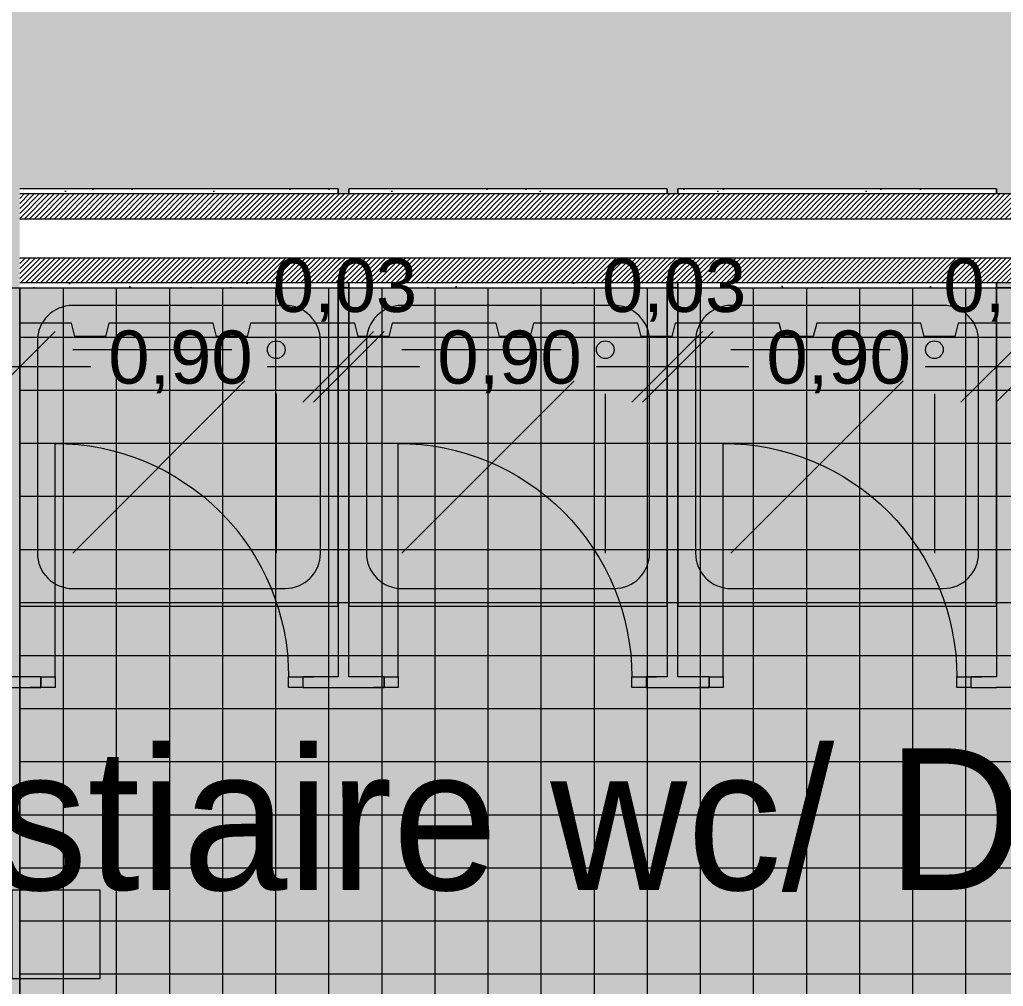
# Model space of a CAD drawing. Header units: millimetres. Extents: x 141848 to 1648660, y -465012 to -151356.
# Drawn here: x 185576 to 188356, y -190385 to -187653 of the extents above; entities that cross this region are included whole.
import ezdxf

# ---------------------------------------------------------------- set-up
doc = ezdxf.new("R2010")
doc.units = ezdxf.units.MM
doc.header["$MEASUREMENT"] = 0
doc.linetypes.add('Wipeout_Contour', pattern=[1000, 0, -1000])
for name, color, linetype in [('Cotations - 1_100', 7, 'Continuous'), ('Hachure', 7, 'Continuous'), ('Intérieur - Mobilier', 7, 'Continuous'), ('Nouveau_C_PPC', 7, 'Continuous'), ('Nouveau_Co-Structure', 7, 'Continuous'), ('Portes ARCHICAD', 7, 'Continuous'), ('Sols_ Dalles', 7, 'Continuous'), ('Structure - Murs extérieurs', 7, 'Continuous')]:
    doc.layers.add(name, color=color, linetype=linetype)
doc.styles.add('STYLE_GENERE_1', font='')
doc.styles.add('STYLE_GENERE_2', font='')
doc.styles.get('STYLE_GENERE_1').set_extended_font_data('Agency FB')
doc.styles.get('STYLE_GENERE_2').set_extended_font_data('Arial')
doc.dimstyles.new('STYLE_GENERE__4', dxfattribs={"dimtxt": 150, "dimasz": 190, "dimexe": 0.18, "dimexo": 0.0625, "dimgap": 0, "dimtad": 0, "dimtih": 1, "dimtoh": 1, "dimlfac": 0.001, "dimzin": 0, "dimdsep": 46, "dimtxsty": 'STYLE_GENERE_2', "dimblk": 'ARROWHEAD_6', "dimblk1": 'ARROWHEAD_6', "dimblk2": 'ARROWHEAD_6', "dimcen": 0.09, "dimse1": 1, "dimse2": 1, "dimclrd": 7, "dimclre": 7, "dimclrt": 7, "dimazin": 0, "dimtfac": 1, "dimtdec": 4, "dimtmove": 0, "dimatfit": 3, "dimfxl": 0, "dimtolj": 1, "dimtzin": 0, "dimarcsym": 0})
pattern_1 = [(45, (0, 0), (-7.0710678, 7.0710678), [])]
pattern_2 = [(45, (0, 175), (-55.68466, 55.68466), [0, -52.5, 0, -78.75]), (110, (175, 175), (74.000794, 26.934086), [0, -38.5, 0, -66.5])]

# ---------------------------------------------------------------- blocks, each defined once
blk = doc.blocks.new('Douche rectangulaire 25_2')
at = {"layer": 'Intérieur - Mobilier', "color": 7, "linetype": 'Continuous', "lineweight": 5}
for p, q in [((750, 850), (150, 850)), ((50, 750), (50, 150)), ((175, 300), (175, 750)), ((263.4, 263.4), (750, 750)), ((850, 150), (850, 750)), ((300, 175), (750, 175)), ((150, 50), (750, 50))]:
    blk.add_line(p, q, dxfattribs=at)
at = {"layer": 'Intérieur - Mobilier', "color": 7, "linetype": 'Continuous', "lineweight": 5, "flags": 128}
blk.add_lwpolyline([(900, 0), (900, 900), (0, 900), (0, 0)], close=True, dxfattribs=at)
at = {"layer": 'Intérieur - Mobilier', "color": 7, "linetype": 'Continuous', "lineweight": 5}
blk.add_circle((175, 175), 25, dxfattribs=at)
for centre, start, end in [((150, 750), 90, 180), ((750, 750), 0, 90), ((150, 150), 180, 270), ((750, 150), 270, 0)]:
    blk.add_arc(centre, 100, start, end, dxfattribs=at)
blk = doc.blocks.new('Dalle_17_2', base_point=(162880.7, -188410.6))
at = {"layer": 'Sols_ Dalles', "linetype": 'Continuous', "lineweight": 0, "true_color": 0x3f3f3f}
blk.add_hatch(color=250, dxfattribs=at).paths.add_polyline_path([(162880.7, -188410.6), (191996, -188410.6), (219225.5, -188410.6), (219225.5, -173400.2), (162880.7, -173400.2)])
at = {"layer": 'Sols_ Dalles', "color": 250, "linetype": 'Continuous', "lineweight": 5, "true_color": 0x1f1f1f, "flags": 128}
blk.add_lwpolyline([(162880.7, -188410.6), (191996, -188410.6), (219225.5, -188410.6), (219225.5, -173400.2), (162880.7, -173400.2)], close=True, dxfattribs=at)
blk = doc.blocks.new('Dalle_24_2', base_point=(177875.5, -216895.6))
at = {"layer": 'Sols_ Dalles', "linetype": 'Continuous', "lineweight": 0, "true_color": 0x3f3f3f}
blk.add_hatch(color=250, dxfattribs=at).paths.add_polyline_path([(177875.5, -216895.6), (177875.5, -231395.6), (185576, -231395.6), (185576, -216895.6), (195375, -216895.6), (195375, -205895.6), (185576, -205895.6), (185576, -188410.6), (177875.5, -188410.6), (177875.5, -205895.6)])
blk = doc.blocks.new('Dalle_25_2', base_point=(185576, -200380.6))
at = {"layer": 'Sols_ Dalles', "linetype": 'Continuous', "lineweight": 0, "true_color": 0x3f3f3f}
blk.add_hatch(color=250, dxfattribs=at).paths.add_polyline_path([(185576, -200380.6), (191976, -200380.6), (191976, -188410.6), (185576, -188410.6)])
at = {"layer": 'Sols_ Dalles', "color": 250, "linetype": 'Continuous', "lineweight": 5, "true_color": 0x1f1f1f, "flags": 128}
blk.add_lwpolyline([(185576, -200380.6), (191976, -200380.6), (191976, -188410.6), (185576, -188410.6)], close=True, dxfattribs=at)
blk = doc.blocks.new('Mur_114_2', base_point=(191976, -188410.6))
at = {"color": 254, "linetype": 'Wipeout_Contour', "lineweight": 0, "ltscale": 1059742.10986592}
blk.add_wipeout([(186506, -188215.6), (186506, -188145.6), (186476, -188145.6), (186476, -188215.6)], dxfattribs=at)
at = {"color": 254, "linetype": 'Wipeout_Contour', "lineweight": 0, "ltscale": 1062363.944445839}
blk.add_wipeout([(187436, -188215.6), (187436, -188145.6), (187406, -188145.6), (187406, -188215.6)], dxfattribs=at)
at = {"color": 254, "linetype": 'Wipeout_Contour', "lineweight": 0, "ltscale": 1065091.371438599}
blk.add_wipeout([(188436, -188215.6), (188436, -188145.6), (188336, -188145.6), (188336, -188215.6)], dxfattribs=at)
at = {"linetype": 'Continuous', "lineweight": 5, "true_color": 0x5f5f5f}
h = blk.add_hatch(dxfattribs=at)
h.set_pattern_fill('Briques_terre_cuite__int_94', color=251, style=0, pattern_type=2)
h.set_pattern_definition(pattern_1)
h.paths.add_polyline_path([(186506, -188215.6), (186506, -188145.6), (186476, -188145.6), (186476, -188215.6)])
h = blk.add_hatch(dxfattribs=at)
h.set_pattern_fill('Briques_terre_cuite__int_94', color=251, style=0, pattern_type=2)
h.set_pattern_definition(pattern_1)
h.paths.add_polyline_path([(187436, -188215.6), (187436, -188145.6), (187406, -188145.6), (187406, -188215.6)])
h = blk.add_hatch(dxfattribs=at)
h.set_pattern_fill('Briques_terre_cuite__int_94', color=251, style=0, pattern_type=2)
h.set_pattern_definition(pattern_1)
h.paths.add_polyline_path([(188436, -188215.6), (188436, -188145.6), (188336, -188145.6), (188336, -188215.6)])
at = {"color": 254, "linetype": 'Wipeout_Contour', "lineweight": 0, "ltscale": 1058313.539007659}
blk.add_wipeout([(186476, -188130.6), (185576, -188130.6), (185576, -188145.6), (186476, -188145.6)], dxfattribs=at)
at = {"color": 254, "linetype": 'Wipeout_Contour', "lineweight": 0, "ltscale": 1060932.378537954}
blk.add_wipeout([(187406, -188130.6), (186506, -188130.6), (186506, -188145.6), (187406, -188145.6)], dxfattribs=at)
at = {"color": 254, "linetype": 'Wipeout_Contour', "lineweight": 0, "ltscale": 1063557.781106425}
blk.add_wipeout([(188336, -188130.6), (187436, -188130.6), (187436, -188145.6), (188336, -188145.6)], dxfattribs=at)
at = {"color": 254, "linetype": 'Wipeout_Contour', "lineweight": 0, "ltscale": 1059997.850831003}
blk.add_wipeout([(186506, -188325.6), (186506, -188215.6), (186476, -188215.6), (186476, -188325.6)], dxfattribs=at)
at = {"color": 254, "linetype": 'Wipeout_Contour', "lineweight": 0, "ltscale": 1062619.054550464}
blk.add_wipeout([(187436, -188325.6), (187436, -188215.6), (187406, -188215.6), (187406, -188325.6)], dxfattribs=at)
at = {"color": 254, "linetype": 'Wipeout_Contour', "lineweight": 0, "ltscale": 1065345.828569821}
blk.add_wipeout([(188436, -188325.6), (188436, -188215.6), (188336, -188215.6), (188336, -188325.6)], dxfattribs=at)
at = {"linetype": 'Continuous', "lineweight": 5, "true_color": 0x5f5f5f}
h = blk.add_hatch(dxfattribs=at)
h.set_pattern_fill('Enduit_0002', color=251, style=0, pattern_type=2)
h.set_pattern_definition(pattern_2)
h.paths.add_polyline_path([(186476, -188130.6), (185576, -188130.6), (185576, -188145.6), (186476, -188145.6)])
h = blk.add_hatch(dxfattribs=at)
h.set_pattern_fill('Enduit_0002', color=251, style=0, pattern_type=2)
h.set_pattern_definition(pattern_2)
h.paths.add_polyline_path([(187406, -188130.6), (186506, -188130.6), (186506, -188145.6), (187406, -188145.6)])
h = blk.add_hatch(dxfattribs=at)
h.set_pattern_fill('Enduit_0002', color=251, style=0, pattern_type=2)
h.set_pattern_definition(pattern_2)
h.paths.add_polyline_path([(188336, -188130.6), (187436, -188130.6), (187436, -188145.6), (188336, -188145.6)])
at = {"color": 7, "linetype": 'Continuous', "lineweight": 5, "flags": 128}
for points in [[(186476, -188130.6), (185576, -188130.6)], [(187406, -188130.6), (186506, -188130.6)], [(188336, -188130.6), (187436, -188130.6)]]:
    blk.add_lwpolyline(points, dxfattribs=at)
at = {"color": 254, "linetype": 'Wipeout_Contour', "lineweight": 0, "ltscale": 1060253.638740904}
blk.add_wipeout([(186506, -188395.6), (186506, -188325.6), (186476, -188325.6), (186476, -188395.6)], dxfattribs=at)
at = {"color": 254, "linetype": 'Wipeout_Contour', "lineweight": 0, "ltscale": 1062874.211720065}
blk.add_wipeout([(187436, -188395.6), (187436, -188325.6), (187406, -188325.6), (187406, -188395.6)], dxfattribs=at)
at = {"color": 254, "linetype": 'Wipeout_Contour', "lineweight": 0, "ltscale": 1065600.332888547}
blk.add_wipeout([(188436, -188395.6), (188436, -188325.6), (188336, -188325.6), (188336, -188395.6)], dxfattribs=at)
at = {"linetype": 'Continuous', "lineweight": 5, "true_color": 0x5f5f5f}
h = blk.add_hatch(dxfattribs=at)
h.set_pattern_fill('Briques_terre_cuite__int_94', color=251, style=0, pattern_type=2)
h.set_pattern_definition(pattern_1)
h.paths.add_polyline_path([(186506, -188395.6), (186506, -188325.6), (186476, -188325.6), (186476, -188395.6)])
h = blk.add_hatch(dxfattribs=at)
h.set_pattern_fill('Briques_terre_cuite__int_94', color=251, style=0, pattern_type=2)
h.set_pattern_definition(pattern_1)
h.paths.add_polyline_path([(187436, -188395.6), (187436, -188325.6), (187406, -188325.6), (187406, -188395.6)])
h = blk.add_hatch(dxfattribs=at)
h.set_pattern_fill('Briques_terre_cuite__int_94', color=251, style=0, pattern_type=2)
h.set_pattern_definition(pattern_1)
h.paths.add_polyline_path([(188436, -188395.6), (188436, -188325.6), (188336, -188325.6), (188336, -188395.6)])
at = {"color": 254, "linetype": 'Wipeout_Contour', "lineweight": 0, "ltscale": 1059067.553873327}
blk.add_wipeout([(185576, -188410.6), (186476, -188410.6), (186476, -188395.6), (185576, -188395.6)], dxfattribs=at)
at = {"color": 254, "linetype": 'Wipeout_Contour', "lineweight": 0, "ltscale": 1061684.533535293}
blk.add_wipeout([(186506, -188410.6), (187406, -188410.6), (187406, -188395.6), (186506, -188395.6)], dxfattribs=at)
at = {"color": 254, "linetype": 'Wipeout_Contour', "lineweight": 0, "ltscale": 1064308.08071299}
blk.add_wipeout([(187436, -188410.6), (188336, -188410.6), (188336, -188395.6), (187436, -188395.6)], dxfattribs=at)
at = {"linetype": 'Continuous', "lineweight": 5, "true_color": 0x5f5f5f}
h = blk.add_hatch(dxfattribs=at)
h.set_pattern_fill('Enduit_0002', color=251, style=0, pattern_type=2)
h.set_pattern_definition(pattern_2)
h.paths.add_polyline_path([(185576, -188410.6), (186476, -188410.6), (186476, -188395.6), (185576, -188395.6)])
h = blk.add_hatch(dxfattribs=at)
h.set_pattern_fill('Enduit_0002', color=251, style=0, pattern_type=2)
h.set_pattern_definition(pattern_2)
h.paths.add_polyline_path([(186506, -188410.6), (187406, -188410.6), (187406, -188395.6), (186506, -188395.6)])
h = blk.add_hatch(dxfattribs=at)
h.set_pattern_fill('Enduit_0002', color=251, style=0, pattern_type=2)
h.set_pattern_definition(pattern_2)
h.paths.add_polyline_path([(187436, -188410.6), (188336, -188410.6), (188336, -188395.6), (187436, -188395.6)])
at = {"color": 7, "linetype": 'Continuous', "lineweight": 5, "flags": 128}
for points in [[(185576, -188410.6), (186476, -188410.6)], [(186506, -188410.6), (187406, -188410.6)], [(187436, -188410.6), (188336, -188410.6)]]:
    blk.add_lwpolyline(points, dxfattribs=at)
at = {"color": 254, "linetype": 'Wipeout_Contour', "lineweight": 0, "ltscale": 1058946.596133548}
blk.add_wipeout([(185576, -188395.6), (186476, -188395.6), (186476, -188325.6), (185576, -188325.6)], dxfattribs=at)
at = {"color": 254, "linetype": 'Wipeout_Contour', "lineweight": 0, "ltscale": 1061563.87399658}
blk.add_wipeout([(186506, -188395.6), (187406, -188395.6), (187406, -188325.6), (186506, -188325.6)], dxfattribs=at)
at = {"color": 254, "linetype": 'Wipeout_Contour', "lineweight": 0, "ltscale": 1064187.718658585}
blk.add_wipeout([(187436, -188395.6), (188336, -188395.6), (188336, -188325.6), (187436, -188325.6)], dxfattribs=at)
at = {"linetype": 'Continuous', "lineweight": 5, "true_color": 0x5f5f5f}
h = blk.add_hatch(dxfattribs=at)
h.set_pattern_fill('Briques_terre_cuite__int_94', color=251, style=0, pattern_type=2)
h.set_pattern_definition(pattern_1)
h.paths.add_polyline_path([(185576, -188395.6), (186476, -188395.6), (186476, -188325.6), (185576, -188325.6)])
h = blk.add_hatch(dxfattribs=at)
h.set_pattern_fill('Briques_terre_cuite__int_94', color=251, style=0, pattern_type=2)
h.set_pattern_definition(pattern_1)
h.paths.add_polyline_path([(186506, -188395.6), (187406, -188395.6), (187406, -188325.6), (186506, -188325.6)])
h = blk.add_hatch(dxfattribs=at)
h.set_pattern_fill('Briques_terre_cuite__int_94', color=251, style=0, pattern_type=2)
h.set_pattern_definition(pattern_1)
h.paths.add_polyline_path([(187436, -188395.6), (188336, -188395.6), (188336, -188325.6), (187436, -188325.6)])
at = {"color": 7, "linetype": 'Continuous', "lineweight": 5}
for p, q in [((185576, -188395.6), (186476, -188395.6)), ((186476, -188410.6), (186476, -188395.6)), ((186506, -188395.6), (186506, -188410.6)), ((186506, -188395.6), (187406, -188395.6)), ((187406, -188410.6), (187406, -188395.6)), ((187436, -188395.6), (187436, -188410.6)), ((187436, -188395.6), (188336, -188395.6)), ((188336, -188410.6), (188336, -188395.6))]:
    blk.add_line(p, q, dxfattribs=at)
at = {"layer": 'Structure - Murs extérieurs', "color": 7, "linetype": 'Continuous', "lineweight": 5}
for p, q in [((186476, -188395.6), (186506, -188395.6)), ((187406, -188395.6), (187436, -188395.6)), ((188336, -188395.6), (188436, -188395.6))]:
    blk.add_line(p, q, dxfattribs=at)
at = {"color": 254, "linetype": 'Wipeout_Contour', "lineweight": 0, "ltscale": 1058690.49216593}
blk.add_wipeout([(185576, -188325.6), (186476, -188325.6), (186476, -188215.6), (185576, -188215.6)], dxfattribs=at)
at = {"color": 254, "linetype": 'Wipeout_Contour', "lineweight": 0, "ltscale": 1061308.401621796}
blk.add_wipeout([(186506, -188325.6), (187406, -188325.6), (187406, -188215.6), (186506, -188215.6)], dxfattribs=at)
at = {"color": 254, "linetype": 'Wipeout_Contour', "lineweight": 0, "ltscale": 1063932.876356978}
blk.add_wipeout([(187436, -188325.6), (188336, -188325.6), (188336, -188215.6), (187436, -188215.6)], dxfattribs=at)
at = {"color": 7, "linetype": 'Continuous', "lineweight": 5}
for p, q in [((185576, -188325.6), (186476, -188325.6)), ((186506, -188325.6), (187406, -188325.6)), ((187436, -188325.6), (188336, -188325.6))]:
    blk.add_line(p, q, dxfattribs=at)
at = {"layer": 'Structure - Murs extérieurs', "color": 7, "linetype": 'Continuous', "lineweight": 5}
for p, q in [((186476, -188325.6), (186506, -188325.6)), ((187406, -188325.6), (187436, -188325.6)), ((188336, -188325.6), (188436, -188325.6))]:
    blk.add_line(p, q, dxfattribs=at)
at = {"color": 254, "linetype": 'Wipeout_Contour', "lineweight": 0, "ltscale": 1058434.435082023}
blk.add_wipeout([(185576, -188215.6), (186476, -188215.6), (186476, -188145.6), (185576, -188145.6)], dxfattribs=at)
at = {"color": 254, "linetype": 'Wipeout_Contour', "lineweight": 0, "ltscale": 1061052.976251869}
blk.add_wipeout([(186506, -188215.6), (187406, -188215.6), (187406, -188145.6), (186506, -188145.6)], dxfattribs=at)
at = {"color": 254, "linetype": 'Wipeout_Contour', "lineweight": 0, "ltscale": 1063678.081179331}
blk.add_wipeout([(187436, -188215.6), (188336, -188215.6), (188336, -188145.6), (187436, -188145.6)], dxfattribs=at)
at = {"linetype": 'Continuous', "lineweight": 5, "true_color": 0x5f5f5f}
h = blk.add_hatch(dxfattribs=at)
h.set_pattern_fill('Briques_terre_cuite__int_94', color=251, style=0, pattern_type=2)
h.set_pattern_definition(pattern_1)
h.paths.add_polyline_path([(185576, -188215.6), (186476, -188215.6), (186476, -188145.6), (185576, -188145.6)])
h = blk.add_hatch(dxfattribs=at)
h.set_pattern_fill('Briques_terre_cuite__int_94', color=251, style=0, pattern_type=2)
h.set_pattern_definition(pattern_1)
h.paths.add_polyline_path([(186506, -188215.6), (187406, -188215.6), (187406, -188145.6), (186506, -188145.6)])
h = blk.add_hatch(dxfattribs=at)
h.set_pattern_fill('Briques_terre_cuite__int_94', color=251, style=0, pattern_type=2)
h.set_pattern_definition(pattern_1)
h.paths.add_polyline_path([(187436, -188215.6), (188336, -188215.6), (188336, -188145.6), (187436, -188145.6)])
at = {"color": 7, "linetype": 'Continuous', "lineweight": 5}
for p, q in [((186476, -188145.6), (186476, -188130.6)), ((186506, -188130.6), (186506, -188145.6)), ((187406, -188145.6), (187406, -188130.6)), ((187436, -188130.6), (187436, -188145.6)), ((188336, -188145.6), (188336, -188130.6)), ((186476, -188145.6), (185576, -188145.6)), ((187406, -188145.6), (186506, -188145.6)), ((188336, -188145.6), (187436, -188145.6)), ((185576, -188215.6), (186476, -188215.6)), ((186506, -188215.6), (187406, -188215.6)), ((187436, -188215.6), (188336, -188215.6))]:
    blk.add_line(p, q, dxfattribs=at)
at = {"layer": 'Structure - Murs extérieurs', "color": 7, "linetype": 'Continuous', "lineweight": 5}
for p, q in [((186506, -188145.6), (186476, -188145.6)), ((187436, -188145.6), (187406, -188145.6)), ((188436, -188145.6), (188336, -188145.6)), ((186476, -188215.6), (186506, -188215.6)), ((187406, -188215.6), (187436, -188215.6)), ((188336, -188215.6), (188436, -188215.6))]:
    blk.add_line(p, q, dxfattribs=at)
blk = doc.blocks.new('Mur_122_2', base_point=(186476, -189510.6))
at = {"layer": 'Structure - Murs extérieurs', "color": 7, "linetype": 'Continuous', "lineweight": 5}
for p, q in [((186506, -188145.6), (186476, -188145.6)), ((186476, -188395.6), (186506, -188395.6))]:
    blk.add_line(p, q, dxfattribs=at)
at = {"layer": 'Structure - Murs extérieurs', "color": 7, "linetype": 'Continuous', "lineweight": 5, "flags": 128}
for points in [[(186476, -188130.6), (186476, -188145.6)], [(186506, -188145.6), (186506, -188130.6)], [(186476, -188395.6), (186476, -189510.6)], [(186506, -189510.6), (186506, -188395.6)]]:
    blk.add_lwpolyline(points, dxfattribs=at)
blk = doc.blocks.new('Mur_124_2', base_point=(187406, -189510.6))
at = {"layer": 'Structure - Murs extérieurs', "color": 7, "linetype": 'Continuous', "lineweight": 5}
for p, q in [((187436, -188145.6), (187406, -188145.6)), ((187406, -188395.6), (187436, -188395.6))]:
    blk.add_line(p, q, dxfattribs=at)
at = {"layer": 'Structure - Murs extérieurs', "color": 7, "linetype": 'Continuous', "lineweight": 5, "flags": 128}
for points in [[(187406, -188130.6), (187406, -188145.6)], [(187436, -188145.6), (187436, -188130.6)], [(187406, -188395.6), (187406, -189510.6)], [(187436, -189510.6), (187436, -188395.6)]]:
    blk.add_lwpolyline(points, dxfattribs=at)
blk = doc.blocks.new('Porte 25_8')
at = {"layer": 'Portes ARCHICAD', "color": 251, "linetype": 'Continuous', "lineweight": 5, "true_color": 0x5f5f5f}
for p, q in [((330, 0), (330, 660)), ((-370, 0), (-400, 0)), ((-370, 0), (-400, 0)), ((-330, 0), (-370, 0)), ((-370, 0), (-370, -30)), ((-370, 0), (-370, -30)), ((-370, 0), (-370, -30)), ((-330, -30), (-330, 0)), ((370, 0), (330, 0)), ((330, 0), (330, -30)), ((370, -30), (370, 0)), ((370, 0), (370, -30)), ((370, 0), (370, -30)), ((370, 0), (400, 0)), ((370, 0), (400, 0)), ((-370, -30), (-400, -30)), ((-370, -30), (-400, -30)), ((-370, -30), (-330, -30)), ((330, -30), (370, -30)), ((370, -30), (400, -30)), ((370, -30), (400, -30))]:
    blk.add_line(p, q, dxfattribs=at)
blk.add_arc((330, 0), 660, 90, 180, dxfattribs=at)
blk = doc.blocks.new('Mur_125_2', base_point=(188336, -189510.6))
at = {"layer": 'Structure - Murs extérieurs', "color": 7, "linetype": 'Continuous', "lineweight": 5}
for p, q in [((185635.9, -189510.6), (185605.9, -189510.6)), ((185635.9, -189510.6), (185635.9, -189540.6)), ((186375.9, -189510.6), (186405.9, -189510.6)), ((186375.9, -189510.6), (186375.9, -189540.6)), ((186606, -189510.6), (186576, -189510.6)), ((186606, -189510.6), (186606, -189540.6)), ((187346, -189510.6), (187376, -189510.6)), ((187346, -189510.6), (187346, -189540.6)), ((187524.3, -189510.6), (187494.3, -189510.6)), ((187524.3, -189510.6), (187524.3, -189540.6)), ((188264.3, -189510.6), (188294.3, -189510.6)), ((188264.3, -189510.6), (188264.3, -189540.6)), ((185635.9, -189540.6), (185605.9, -189540.6)), ((186375.9, -189540.6), (186405.9, -189540.6)), ((186606, -189540.6), (186576, -189540.6)), ((187346, -189540.6), (187376, -189540.6)), ((187524.3, -189540.6), (187494.3, -189540.6)), ((188264.3, -189540.6), (188294.3, -189540.6))]:
    blk.add_line(p, q, dxfattribs=at)
at = {"layer": 'Structure - Murs extérieurs', "color": 7, "linetype": 'Continuous', "lineweight": 5, "flags": 128}
for points in [[(185635.9, -189510.6), (185476, -189510.6)], [(186476, -189510.6), (186375.9, -189510.6)], [(186606, -189510.6), (186506, -189510.6)], [(187406, -189510.6), (187346, -189510.6)], [(187524.3, -189510.6), (187436, -189510.6)], [(188336, -189510.6), (188264.3, -189510.6)], [(185476, -189540.6), (185635.9, -189540.6)], [(186375.9, -189540.6), (186606, -189540.6)], [(187346, -189540.6), (187524.3, -189540.6)], [(188264.3, -189540.6), (188336, -189540.6)]]:
    blk.add_lwpolyline(points, dxfattribs=at)
at = {"layer": 'Portes ARCHICAD', "color": 251, "linetype": 'Continuous', "lineweight": 5, "true_color": 0x5f5f5f, "xscale": -1, "zscale": 1000, "rotation": 7.006208911512673e-06}
for p in [(186005.9, -189510.6), (186976, -189510.6), (187894.3, -189510.6)]:
    blk.add_blockref('Porte 25_8', p, dxfattribs=at)
blk = doc.blocks.new('Mur_128_2', base_point=(188336, -189510.6))
at = {"layer": 'Structure - Murs extérieurs', "color": 7, "linetype": 'Continuous', "lineweight": 5}
for p, q in [((188436, -188145.6), (188336, -188145.6)), ((188336, -188395.6), (188436, -188395.6))]:
    blk.add_line(p, q, dxfattribs=at)
at = {"layer": 'Structure - Murs extérieurs', "color": 7, "linetype": 'Continuous', "lineweight": 5, "flags": 128}
for points in [[(188336, -188130.6), (188336, -188145.6)], [(188436, -188145.6), (188436, -188130.6)], [(188336, -188395.6), (188336, -189510.6)], [(188436, -189540.6), (188436, -188395.6)], [(188436, -189540.6), (188336, -189540.6)]]:
    blk.add_lwpolyline(points, dxfattribs=at)
blk = doc.blocks.new('Tôle profilée 25_15')
at = {"color": 7, "linetype": 'Continuous', "lineweight": 5}
for p, q in [((0, 10400), (0, 10252.775)), ((0, 10252.775), (-38, 10243.25)), ((-38, 10243.25), (-38, 10156.75)), ((-38, 10156.75), (0, 10147.225)), ((0, 10147.225), (0, 10000)), ((0, 10000), (0, 9852.775)), ((0, 9852.775), (-38, 9843.25)), ((-38, 9843.25), (-38, 9756.75)), ((-38, 9756.75), (0, 9747.225)), ((0, 9747.225), (0, 9600)), ((0, 9600), (0, 9452.775)), ((0, 9452.775), (-38, 9443.25)), ((-38, 9443.25), (-38, 9356.75)), ((-38, 9356.75), (0, 9347.225)), ((0, 9347.225), (0, 9200)), ((0, 9200), (0, 9052.775)), ((0, 9052.775), (-38, 9043.25)), ((-38, 9043.25), (-38, 8956.75)), ((-38, 8956.75), (0, 8947.225)), ((0, 8947.225), (0, 8800)), ((0, 8800), (0, 8652.775)), ((0, 8652.775), (-38, 8643.25)), ((-38, 8643.25), (-38, 8556.75)), ((-38, 8556.75), (0, 8547.225)), ((0, 8547.225), (0, 8400)), ((0, 8400), (0, 8252.775)), ((0, 8252.775), (-38, 8243.25)), ((-38, 8243.25), (-38, 8156.75)), ((-38, 8156.75), (0, 8147.225)), ((0, 8147.225), (0, 8000)), ((0, 8000), (0, 7852.775)), ((0, 7852.775), (-38, 7843.25)), ((-38, 7843.25), (-38, 7756.75)), ((-38, 7756.75), (0, 7747.225)), ((0, 7747.225), (0, 7600))]:
    blk.add_line(p, q, dxfattribs=at)
blk = doc.blocks.new('*D470')
at = {"layer": 'Cotations - 1_100', "color": 7, "linetype": 'Continuous', "lineweight": 5}
for p, q in [((188436, -188446.9), (188436, -188821.9)), ((188236, -188734.4), (188436, -188534.4)), ((188536, -188534.4), (188336, -188734.4)), ((189736, -188734.4), (189936, -188534.4)), ((188436, -188634.4), (188336, -188634.4)), ((188886.7, -188634.4), (188436, -188634.4)), ((189836, -188634.4), (189385.3, -188634.4))]:
    blk.add_line(p, q, dxfattribs=at)
at = {"layer": 'Cotations - 1_100', "color": 7, "lineweight": 5, "char_height": 150, "attachment_point": 7, "rotation": 0, "style": 'STYLE_GENERE_2'}
for s, insert in [('\\A1;{\\pql;\\fArial|b0|i0|c0|p38;0,10}', (189686.5, -188506.9)), ('\\A1;{\\pql;\\fArial|b0|i0|c0|p38;1,40}', (188936.5, -188709.4))]:
    blk.add_mtext(s, dxfattribs=dict(at, insert=insert))
blk = doc.blocks.new('ARROWHEAD_6')
at = {"color": 0, "linetype": 'Continuous', "lineweight": 0}
for p, q in [((-0.5, -0.5), (0.5, 0.5)), ((0, 0), (-1, 0))]:
    blk.add_line(p, q, dxfattribs=at)
blk = doc.blocks.new('*D471')
at = {"layer": 'Cotations - 1_100', "color": 7, "linetype": 'Continuous', "lineweight": 5}
for p, q in [((188336, -188446.9), (188336, -188821.9)), ((188236, -188734.4), (188436, -188534.4)), ((188536, -188534.4), (188336, -188734.4)), ((188336, -188634.4), (188135.3, -188634.4)), ((188436, -188634.4), (188336, -188634.4))]:
    blk.add_line(p, q, dxfattribs=at)
blk = doc.blocks.new('*D472')
at = {"layer": 'Cotations - 1_100', "color": 7, "linetype": 'Continuous', "lineweight": 5}
for p, q in [((187436, -188446.9), (187436, -188821.9)), ((187306, -188734.4), (187506, -188534.4)), ((187536, -188534.4), (187336, -188734.4)), ((188236, -188734.4), (188436, -188534.4)), ((188536, -188534.4), (188336, -188734.4)), ((187436, -188634.4), (187406, -188634.4)), ((187636.7, -188634.4), (187436, -188634.4)), ((188336, -188634.4), (188135.3, -188634.4))]:
    blk.add_line(p, q, dxfattribs=at)
at = {"layer": 'Cotations - 1_100', "color": 7, "lineweight": 5, "char_height": 150, "attachment_point": 7, "rotation": 0, "style": 'STYLE_GENERE_2'}
for s, insert in [('\\A1;{\\pql;\\fArial|b0|i0|c0|p38;0,10}', (188186.5, -188506.9)), ('\\A1;{\\pql;\\fArial|b0|i0|c0|p38;0,90}', (187686.5, -188709.4))]:
    blk.add_mtext(s, dxfattribs=dict(at, insert=insert))
blk = doc.blocks.new('*D473')
at = {"layer": 'Cotations - 1_100', "color": 7, "linetype": 'Continuous', "lineweight": 5}
for p, q in [((187306, -188734.4), (187506, -188534.4)), ((187536, -188534.4), (187336, -188734.4)), ((187436, -188634.4), (187406, -188634.4))]:
    blk.add_line(p, q, dxfattribs=at)
blk = doc.blocks.new('*D474')
at = {"layer": 'Cotations - 1_100', "color": 7, "linetype": 'Continuous', "lineweight": 5}
for p, q in [((187406, -188446.9), (187406, -188821.9)), ((186376, -188734.4), (186576, -188534.4)), ((186606, -188534.4), (186406, -188734.4)), ((187306, -188734.4), (187506, -188534.4)), ((187536, -188534.4), (187336, -188734.4)), ((186706.7, -188634.4), (186506, -188634.4)), ((187406, -188634.4), (187205.3, -188634.4)), ((187436, -188634.4), (187406, -188634.4))]:
    blk.add_line(p, q, dxfattribs=at)
at = {"layer": 'Cotations - 1_100', "color": 7, "lineweight": 5, "char_height": 150, "attachment_point": 7, "rotation": 0, "style": 'STYLE_GENERE_2'}
for s, insert in [('\\A1;{\\pql;\\fArial|b0|i0|c0|p38;0,03}', (187221.5, -188506.9)), ('\\A1;{\\pql;\\fArial|b0|i0|c0|p38;0,90}', (186756.5, -188709.4))]:
    blk.add_mtext(s, dxfattribs=dict(at, insert=insert))
blk = doc.blocks.new('*D475')
at = {"layer": 'Cotations - 1_100', "color": 7, "linetype": 'Continuous', "lineweight": 5}
for p, q in [((186506, -188446.9), (186506, -188821.9)), ((186376, -188734.4), (186576, -188534.4)), ((186606, -188534.4), (186406, -188734.4)), ((186506, -188634.4), (186476, -188634.4)), ((186706.7, -188634.4), (186506, -188634.4))]:
    blk.add_line(p, q, dxfattribs=at)
blk = doc.blocks.new('*D476')
at = {"layer": 'Cotations - 1_100', "color": 7, "linetype": 'Continuous', "lineweight": 5}
for p, q in [((185576, -188446.9), (185576, -188821.9)), ((186476, -188446.9), (186476, -188821.9)), ((185676, -188534.4), (185476, -188734.4)), ((186376, -188734.4), (186576, -188534.4)), ((186606, -188534.4), (186406, -188734.4)), ((185576, -188634.4), (185426, -188634.4)), ((185776.7, -188634.4), (185576, -188634.4)), ((186476, -188634.4), (186275.3, -188634.4)), ((186506, -188634.4), (186476, -188634.4))]:
    blk.add_line(p, q, dxfattribs=at)
at = {"layer": 'Cotations - 1_100', "color": 7, "lineweight": 5, "char_height": 150, "attachment_point": 7, "rotation": 0, "style": 'STYLE_GENERE_2'}
for s, insert in [('\\A1;{\\pql;\\fArial|b0|i0|c0|p38;0,03}', (186291.5, -188506.9)), ('\\A1;{\\pql;\\fArial|b0|i0|c0|p38;0,90}', (185826.5, -188709.4))]:
    blk.add_mtext(s, dxfattribs=dict(at, insert=insert))

msp = doc.modelspace()

# ---------------------------------------------------------------- hatches: boundary and pattern name
at = {"linetype": 'Continuous', "lineweight": 5}
h = msp.add_hatch(dxfattribs=at)
h.set_pattern_fill('Carrelage_15x15_0002', color=255, style=0, pattern_type=2)
h.set_pattern_definition([(0, (0, 0), (0, 150), []), (90, (0, 0), (-150, 0), [])])
h.paths.add_polyline_path([(191716.726, -192037.03), (185576.034, -192037.03), (185576.034, -188410.571), (191716.726, -188410.571)])
at = {"layer": 'Nouveau_C_PPC', "linetype": 'Continuous', "lineweight": 5}
msp.add_hatch(color=1, dxfattribs=at).paths.add_polyline_path([(185803.564, -190112.748), (185553.564, -190112.748), (185553.564, -190362.748), (185803.564, -190362.748)])

# ---------------------------------------------------------------- linework, layer by layer
at = {"color": 7, "linetype": 'Continuous', "lineweight": 5, "flags": 128}
msp.add_lwpolyline([(191716.726, -192037.03), (185576.034, -192037.03), (185576.034, -188410.571), (191716.726, -188410.571)], close=True, dxfattribs=at)
at = {"layer": 'Nouveau_Co-Structure', "color": 1, "linetype": 'Continuous', "lineweight": 5}
msp.add_lwpolyline([(185803.564, -190112.748), (185553.564, -190112.748), (185553.564, -190362.748), (185803.564, -190362.748)], close=True, dxfattribs=at)

# ---------------------------------------------------------------- block references
at = {"color": 7, "linetype": 'Continuous', "lineweight": 5, "xscale": -1, "zscale": 1000, "rotation": 270}
msp.add_blockref('Tôle profilée 25_15', (177975.542, -188510.571), dxfattribs=at)
at = {"layer": 'Intérieur - Mobilier', "color": 7, "linetype": 'Continuous', "lineweight": 5, "zscale": 1000, "rotation": 180.0000070062086}
for p in [(186476.034, -188410.571), (187406.034, -188410.571), (188336.034, -188410.571)]:
    msp.add_blockref('Douche rectangulaire 25_2', p, dxfattribs=at)
at = {"layer": 'Sols_ Dalles', "color": 250, "linetype": 'Continuous', "lineweight": 5, "true_color": 0x1f1f1f}
for name, p in [('Dalle_17_2', (162880.681, -188410.571)), ('Dalle_24_2', (177875.542, -216895.57)), ('Dalle_25_2', (185576.034, -200380.57))]:
    msp.add_blockref(name, p, dxfattribs=at)
at = {"layer": 'Structure - Murs extérieurs', "color": 7, "lineweight": 5}
msp.add_blockref('Mur_125_2', (188336.034, -189510.571), dxfattribs=at)

# ---------------------------------------------------------------- texts
at = {"layer": 'Hachure', "color": 250, "linetype": 'Continuous', "lineweight": 5, "true_color": 0x3f3f3f, "insert": (188442.949, -189915.092), "char_height": 400, "attachment_point": 5, "rotation": 359.999993, "style": 'STYLE_GENERE_1'}
msp.add_mtext('\\A1;{\\pqc;\\fAgency FB|b0|i0|c0|p34;Vestiaire wc/ Douche  \\fAgency FB|b0|i0|c0|p34;Homme}', dxfattribs=at)

# ---------------------------------------------------------------- dimensions: what is measured, and where the dimension line sits
at = {"layer": 'Cotations - 1_100', "color": 7, "linetype": 'Continuous', "lineweight": 5}
dim = msp.add_linear_dim(base=(188336.034, -188634.363), p1=(188436.034, -188835.571), p2=(188336.034, -188820.571), angle=180.000007, dimstyle='STYLE_GENERE__4', dxfattribs=at)
dim.commit()
dim.dimension.update_dxf_attribs({"geometry": '*D471', "text_midpoint": (188381.314, -188431.863), "dimtype": 160, "text_rotation": 0.000007})

# ---------------------------------------------------------------- next in the draw order: block references
at = {"color": 7, "lineweight": 5}
msp.add_blockref('Mur_114_2', (191976.034, -188410.571), dxfattribs=at)

# ---------------------------------------------------------------- next in the draw order: block references
at = {"layer": 'Structure - Murs extérieurs', "color": 7, "lineweight": 5}
for name, p in [('Mur_122_2', (186476.034, -189510.571)), ('Mur_124_2', (187406.034, -189510.571)), ('Mur_128_2', (188336.034, -189510.571))]:
    msp.add_blockref(name, p, dxfattribs=at)

# ---------------------------------------------------------------- next in the draw order: dimensions: what is measured, and where the dimension line sits
at = {"layer": 'Cotations - 1_100', "color": 7, "linetype": 'Continuous', "lineweight": 5}
for base, p1, p2, picture, middle in [((185576.034, -188634.363), (186476.034, -188130.571), (185576.034, -188433.997), '*D476', (186021.314, -188634.363)), ((186506.034, -188634.363), (187406.034, -188130.571), (186506.034, -188130.571), '*D474', (186951.314, -188634.363)), ((186476.034, -188634.363), (186506.034, -188130.571), (186476.034, -188130.571), '*D475', (186486.314, -188431.863)), ((187406.034, -188634.363), (187436.034, -188860.571), (187406.034, -188130.571), '*D473', (187416.314, -188431.863)), ((187436.034, -188634.363), (188336.034, -188820.571), (187436.034, -188860.571), '*D472', (187881.314, -188634.363)), ((188436.034, -188634.363), (189836.034, -188526.805), (188436.034, -188835.571), '*D470', (189131.314, -188634.363))]:
    dim = msp.add_linear_dim(base=base, p1=p1, p2=p2, angle=180.000007, dimstyle='STYLE_GENERE__4', dxfattribs=at)
    dim.commit()
    dim.dimension.update_dxf_attribs({"geometry": picture, "text_midpoint": middle, "dimtype": 160, "text_rotation": 0.000007})

doc.saveas('drawing.dxf')
